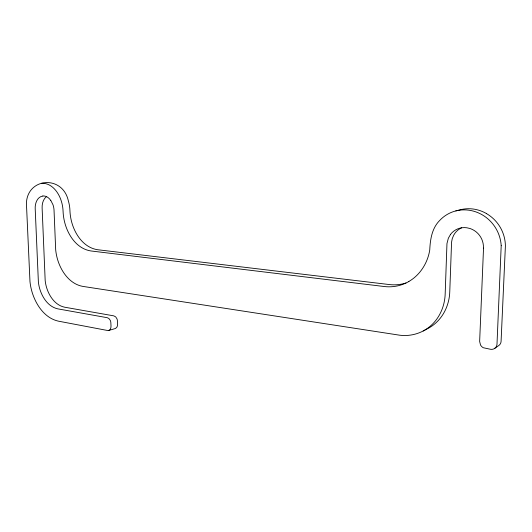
<?xml version="1.0" encoding="UTF-8"?>
<svg xmlns="http://www.w3.org/2000/svg" width="532" height="532" viewBox="0 0 532 532"><rect width="100%" height="100%" fill="white"/><g stroke="black" fill="none" stroke-linecap="round" stroke-linejoin="round"><path stroke-width="0.8" d="M483.528 248.112L479.645 341.458L480.509 344.955A7.222 7.222 0 0 0 483.289 347.735L490.504 349.278A5.812 5.812 0 0 0 494.727 348.387A5.5 5.5 0 0 0 497.001 344.071L501.211 245.412M450.458 234.546L448.35 238.223L446.966 243.563L445.178 293.91C444.805 306.279 439.439 318.648 429.789 326.575A39.102 39.102 0 0 1 423.193 330.984A39.993 39.993 0 0 1 399.851 335.227L82.746 286.382C69.865 284.028 61.419 271.892 57.755 260.101A52.947 52.947 0 0 1 55.687 249.9L54.045 210.433A19.85 19.85 0 0 0 52.981 204.747L50.799 200.438M494.713 348.367L498.81 345.514A5.446 5.446 0 0 0 501.084 341.265L505.4 245.91A37.905 37.905 0 0 0 486.614 213.678M408.849 281.481C420.214 274.931 427.721 262.808 429.75 249.98C430.242 239.56 431.858 228.414 439.538 220.627A33.263 33.263 0 0 1 455.824 210.905L460.386 209.754A33.722 33.722 0 0 1 468.373 208.717C474.763 208.664 481.127 210.426 486.634 213.645M423.193 330.984L427.947 328.47A38.922 38.922 0 0 0 434.491 324.101C444.04 316.261 449.387 304.031 449.766 291.782L451.568 242.173L452.26 238.635L453.69 235.224A17.21 17.21 0 0 1 461.57 227.802M405.983 283.004A39.681 39.681 0 0 1 389.238 284.547L97.635 249.727C83.351 247.58 74.354 233.595 71.281 220.481A52.382 52.382 0 0 1 69.925 210.373A37.925 37.925 0 0 0 68.342 200.83C62.33 173.193 23.042 178.001 26.633 208.032L29.978 281.641A58.088 58.088 0 0 0 32.193 292.5C36.109 305.062 44.755 318.103 58.354 321.148L107.657 330.512A2.48 2.48 0 0 0 108.827 330.458C111.906 329.261 110.816 324.886 110.836 322.498A6.564 6.564 0 0 0 110.224 320.297L108.874 318.495L107.278 317.704L57.875 308.873C48.532 306.884 42.58 297.933 39.893 289.342A39.607 39.607 0 0 1 38.377 281.874L35.205 208.783C34.899 203.676 37.067 196.88 42.853 196.022M108.821 330.458L115.371 328.51C118.443 327.333 117.366 322.984 117.386 320.616A6.484 6.484 0 0 0 116.974 318.868L115.75 316.939L113.848 315.868L64.591 307.197C55.301 305.255 49.35 296.391 46.676 287.852A38.996 38.996 0 0 1 45.173 280.45L42.121 207.972C41.968 203.869 43.059 199.287 46.437 196.647A7.016 7.016 0 0 0 42.853 196.002M41.622 183.281C51.87 182.795 58.899 192.737 61.473 201.595A38.523 38.523 0 0 1 63.069 211.224A53.2 53.2 0 0 0 64.452 221.418C67.551 234.619 76.541 248.743 90.925 250.958L384.131 286.509A39.727 39.727 0 0 0 408.869 281.514M46.464 196.594A11.112 11.112 0 0 1 50.739 200.471M455.824 210.905A33.922 33.922 0 0 1 463.891 209.874C471.066 209.808 478.195 212.042 484.153 216.012A38.557 38.557 0 0 1 501.184 245.412M450.411 234.512A17.416 17.416 0 0 1 466.877 227.782L470.208 228.567A19.737 19.737 0 0 1 483.442 248.105"/></g></svg>
